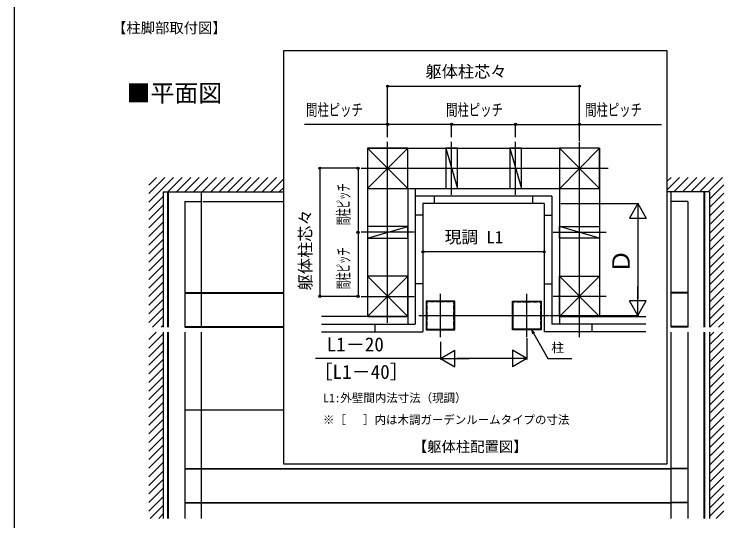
# Model space of a CAD drawing. Units: millimetres, scale not verified. Extents: x -875 to 875, y -1304 to 1297.
# Drawn here: x -875 to -132, y -546 to -16 of the extents above; entities that cross this region are included whole.
import ezdxf
from ezdxf.enums import TextEntityAlignment as Align

# ---------------------------------------------------------------- set-up
doc = ezdxf.new("R2010")
doc.units = ezdxf.units.MM
doc.header["$LTSCALE"] = 8
for name, color, linetype in [('0-2_USER1', 3, 'Continuous'), ('0-5_YKK_12', 2, 'Continuous'), ('0-6_YKK_13', 4, 'Continuous'), ('0-7_YKK_A1', 4, 'Continuous'), ('0-8_YKK_D', 6, 'Continuous'), ('0-9_YKK_ZWAK', 7, 'Continuous'), ('0-A_YSS_K', 3, 'Continuous')]:
    doc.layers.add(name, color=color, linetype=linetype)
doc.styles.add('ＭＳ ゴシック', font='')
doc.styles.get('ＭＳ ゴシック').set_extended_font_data('MS Gothic')

msp = doc.modelspace()

# ---------------------------------------------------------------- linework, layer by layer
at = {"layer": '0-5_YKK_12'}
for p, q in [((-483.995, -338.728), (-483.995, -149.395)), ((-416.995, -204.728), (-416.995, -149.395)), ((-349.995, -204.728), (-349.995, -149.395)), ((-282.995, -353.728), (-282.995, -149.395)), ((-511.662, -177.061), (-253.073, -177.061)), ((-719, -201.699), (-719, -343.45)), ((-719, -201.699), (-679, -201.699)), ((-714, -343.45), (-714, -201.699)), ((-713.5, -343.45), (-713.5, -201.699)), ((-679, -343.45), (-679, -201.699)), ((-147, -201.699), (-187, -201.699)), ((-187, -343.45), (-187, -201.699)), ((-152.5, -343.45), (-152.5, -201.699)), ((-152, -343.45), (-152, -201.699)), ((-147, -201.699), (-147, -343.45)), ((-456.329, -244.061), (-511.662, -244.061)), ((-310.662, -244.061), (-255.329, -244.061)), ((-511.662, -311.061), (-456.329, -311.061)), ((-428.795, -353.728), (-428.795, -308.395)), ((-338.195, -353.728), (-338.195, -308.395)), ((-255.329, -311.061), (-310.662, -311.061)), ((-451.462, -331.061), (-315.376, -331.061)), ((-719, -348.45), (-719, -543.45)), ((-714, -543.45), (-714, -348.45)), ((-713.5, -543.45), (-713.5, -348.45)), ((-679, -543.45), (-679, -348.45)), ((-187, -543.45), (-187, -348.45)), ((-152.5, -543.45), (-152.5, -348.45)), ((-152, -543.45), (-152, -348.45)), ((-147, -348.45), (-147, -543.45))]:
    msp.add_line(p, q, dxfattribs=at)
msp.add_lwpolyline([(-592.715, -53.71), (-191.568, -53.71), (-191.568, -486.742), (-592.715, -486.742)], close=True, dxfattribs=at)
at = {"layer": '0-6_YKK_13'}
for p, q in [((-696.5, -211.7), (-696.5, -343.45)), ((-696.5, -211.7), (-678.5, -211.7)), ((-677.5, -211.7), (-592.715, -211.7)), ((-169.5, -211.7), (-187.5, -211.7)), ((-169.5, -211.7), (-169.5, -343.45)), ((-696.5, -307.2), (-679, -307.2)), ((-696.5, -307.7), (-679, -307.7)), ((-679, -307.2), (-592.715, -307.2)), ((-679, -307.7), (-592.715, -307.7)), ((-169.5, -307.2), (-187, -307.2)), ((-169.5, -307.7), (-187, -307.7)), ((-696.5, -348.45), (-696.5, -543.45)), ((-169.5, -342.7), (-187, -342.7)), ((-169.5, -343.2), (-187, -343.2)), ((-169.5, -348.45), (-169.5, -543.45)), ((-169.5, -491.2), (-187, -491.2)), ((-169.5, -491.7), (-187, -491.7)), ((-696.5, -526.7), (-679, -526.7)), ((-696.5, -527.2), (-679, -527.2)), ((-679, -526.7), (-187, -526.7)), ((-679, -527.2), (-187, -527.2)), ((-169.5, -526.7), (-187, -526.7)), ((-169.5, -527.2), (-187, -527.2))]:
    msp.add_line(p, q, dxfattribs=at)
for points in [[(-696.5, -342.7), (-679, -342.7), (-592.715, -342.7)], [(-696.5, -343.2), (-679, -343.2), (-592.715, -343.2)], [(-696.5, -429.7), (-679, -429.7), (-592.715, -429.7)], [(-696.5, -491.2), (-679, -491.2), (-187, -491.2)], [(-696.5, -491.7), (-679, -491.7), (-187, -491.7)]]:
    msp.add_lwpolyline(points, dxfattribs=at)
at = {"layer": '0-7_YKK_A1'}
for p, q in [((-504.995, -156.061), (-303.995, -156.061)), ((-504.995, -156.061), (-504.995, -290.061)), ((-504.995, -198.061), (-462.995, -156.061)), ((-504.995, -156.061), (-462.995, -198.061)), ((-303.995, -156.061), (-261.995, -198.061)), ((-303.806, -198.061), (-261.995, -156.061)), ((-261.995, -156.061), (-261.995, -290.061)), ((-462.995, -198.061), (-303.995, -198.061)), ((-462.995, -198.061), (-462.995, -340.061)), ((-454.995, -198.061), (-454.995, -340.061)), ((-303.995, -198.061), (-303.995, -340.061)), ((-311.995, -206.061), (-454.995, -206.061)), ((-434.904, -214.061), (-434.904, -206.061)), ((-332.087, -214.061), (-332.087, -206.061)), ((-311.995, -206.061), (-311.995, -340.061)), ((-319.995, -214.061), (-319.995, -348.061)), ((-446.995, -226.153), (-454.995, -226.153)), ((-319.995, -226.153), (-311.995, -226.153)), ((-504.995, -250.061), (-462.995, -238.061)), ((-462.995, -250.061), (-462.995, -238.061)), ((-303.995, -250.061), (-303.995, -238.061)), ((-261.995, -250.061), (-303.995, -238.061)), ((-504.995, -250.061), (-462.995, -250.061)), ((-261.995, -250.061), (-303.995, -250.061)), ((-462.995, -290.061), (-504.995, -332.061)), ((-504.995, -290.061), (-462.995, -332.061)), ((-303.995, -290.061), (-261.995, -332.061)), ((-261.995, -290.061), (-303.995, -332.061)), ((-446.995, -297.843), (-454.995, -297.843)), ((-319.995, -297.843), (-311.995, -297.843)), ((-462.995, -332.061), (-553.364, -332.061)), ((-303.995, -332.061), (-213.627, -332.061)), ((-553.364, -340.061), (-454.995, -340.061)), ((-497.214, -348.061), (-497.214, -340.061)), ((-213.627, -340.061), (-311.995, -340.061)), ((-269.777, -348.061), (-269.777, -340.061)), ((-553.364, -348.061), (-446.995, -348.061)), ((-213.627, -348.061), (-319.995, -348.061))]:
    msp.add_line(p, q, dxfattribs=at)
for points in [[(-504.995, -198.061), (-462.995, -198.061), (-462.995, -156.061), (-504.995, -156.061)], [(-422.995, -156.061), (-410.995, -198.061), (-410.995, -156.061)], [(-355.995, -156.061), (-343.995, -198.061), (-343.995, -156.061)], [(-261.995, -198.061), (-261.995, -156.061), (-303.995, -156.061), (-303.995, -198.061)], [(-462.995, -332.061), (-462.995, -290.061), (-504.995, -290.061), (-504.995, -332.061)], [(-303.995, -332.061), (-303.995, -290.061), (-261.995, -290.061), (-261.995, -332.061)], [(-413.795, -316.061), (-443.795, -316.061), (-443.795, -346.061), (-413.795, -346.061)], [(-353.195, -316.061), (-323.195, -316.061), (-323.195, -346.061), (-353.195, -346.061)]]:
    msp.add_lwpolyline(points, close=True, dxfattribs=at)
for points in [[(-422.995, -156.061), (-422.995, -198.061), (-410.995, -198.061)], [(-355.995, -156.061), (-355.995, -198.061), (-343.995, -198.061)], [(-319.995, -214.061), (-446.995, -214.061), (-446.995, -348.061)], [(-462.995, -238.061), (-504.995, -238.061), (-504.995, -250.061)], [(-303.995, -238.061), (-261.995, -238.061), (-261.995, -250.061)], [(-424.595, -316.861), (-432.995, -316.861), (-433.235, -316.621), (-434.955, -316.621), (-435.195, -316.861), (-439.195, -316.861), (-439.435, -316.621), (-441.155, -316.621), (-441.395, -316.861), (-442.995, -316.861), (-442.995, -318.461), (-443.235, -318.701), (-443.235, -320.421), (-442.995, -320.661), (-442.995, -324.661), (-443.235, -324.901), (-443.235, -326.621), (-442.995, -326.861), (-442.995, -335.261), (-443.235, -335.501), (-443.235, -337.221), (-442.995, -337.461), (-442.995, -341.461), (-443.235, -341.701), (-443.235, -343.421), (-442.995, -343.661), (-442.995, -345.261), (-441.395, -345.261), (-441.155, -345.501), (-439.436, -345.501), (-439.196, -345.261), (-435.195, -345.261), (-434.955, -345.501), (-433.235, -345.501), (-432.995, -345.261), (-424.595, -345.261), (-424.355, -345.501), (-422.635, -345.501), (-422.395, -345.261), (-418.395, -345.261)], [(-418.395, -345.261), (-418.155, -345.501), (-416.435, -345.501), (-416.195, -345.261), (-414.595, -345.261), (-414.595, -343.661), (-414.355, -343.421), (-414.355, -341.701), (-414.595, -341.461), (-414.595, -337.461), (-414.355, -337.221), (-414.355, -335.501), (-414.595, -335.261), (-414.595, -326.861), (-414.355, -326.621), (-414.355, -324.901), (-414.595, -324.661), (-414.595, -320.661), (-414.355, -320.421), (-414.355, -318.701), (-414.595, -318.461), (-414.595, -316.861), (-416.195, -316.861), (-416.435, -316.621), (-418.155, -316.621), (-418.395, -316.861), (-422.395, -316.861), (-422.635, -316.621), (-424.355, -316.621), (-424.595, -316.861)], [(-348.596, -345.261), (-348.836, -345.501), (-350.555, -345.501), (-350.795, -345.261), (-352.395, -345.261), (-352.395, -343.661), (-352.635, -343.421), (-352.635, -341.701), (-352.395, -341.461), (-352.395, -337.461), (-352.635, -337.221), (-352.635, -335.501), (-352.395, -335.261), (-352.395, -326.861), (-352.635, -326.621), (-352.635, -324.901), (-352.395, -324.661), (-352.395, -320.661), (-352.635, -320.421), (-352.635, -318.701), (-352.395, -318.461), (-352.395, -316.861), (-350.795, -316.861), (-350.555, -316.621), (-348.835, -316.621), (-348.595, -316.861), (-344.595, -316.861), (-344.355, -316.621), (-342.635, -316.621), (-342.395, -316.861)], [(-342.395, -316.861), (-333.995, -316.861), (-333.755, -316.621), (-332.035, -316.621), (-331.795, -316.861), (-327.795, -316.861), (-327.555, -316.621), (-325.835, -316.621), (-325.595, -316.861), (-323.995, -316.861), (-323.995, -318.461), (-323.755, -318.701), (-323.755, -320.421), (-323.995, -320.661), (-323.995, -324.661), (-323.755, -324.901), (-323.755, -326.621), (-323.995, -326.861), (-323.995, -335.261), (-323.755, -335.501), (-323.755, -337.221), (-323.995, -337.461), (-323.995, -341.461), (-323.755, -341.701), (-323.755, -343.421), (-323.995, -343.661), (-323.995, -345.261), (-325.595, -345.261), (-325.835, -345.501), (-327.555, -345.501), (-327.795, -345.261), (-331.795, -345.261), (-332.035, -345.501), (-333.755, -345.501), (-333.995, -345.261), (-342.395, -345.261), (-342.635, -345.501), (-344.355, -345.501), (-344.595, -345.261), (-348.596, -345.261)]]:
    msp.add_lwpolyline(points, dxfattribs=at)
at = {"layer": '0-8_YKK_D'}
for p, q in [((-483.995, -144.395), (-483.995, -90.061)), ((-483.995, -91.061), (-282.995, -91.061)), ((-282.995, -148.395), (-282.995, -90.061)), ((-483.995, -144.395), (-483.995, -130.061)), ((-416.995, -144.395), (-416.995, -130.061)), ((-416.995, -144.395), (-416.995, -130.061)), ((-416.995, -131.061), (-349.995, -131.061)), ((-349.995, -144.395), (-349.995, -130.061)), ((-349.995, -144.395), (-349.995, -130.061)), ((-282.995, -144.395), (-282.995, -130.061)), ((-516.662, -177.061), (-555.995, -177.061)), ((-554.995, -177.061), (-554.995, -311.061)), ((-514.995, -177.061), (-514.995, -244.061)), ((-514.662, -177.061), (-513.995, -177.061)), ((-319.995, -215.061), (-319.995, -265.461)), ((-302.49, -214.061), (-220.995, -214.061)), ((-221.995, -214.061), (-230.745, -229.217)), ((-221.995, -214.061), (-213.245, -229.217)), ((-221.995, -214.061), (-221.995, -244.372)), ((-230.745, -229.217), (-213.245, -229.217)), ((-221.995, -231.561), (-221.995, -313.561)), ((-514.995, -244.061), (-514.995, -311.061)), ((-514.662, -244.061), (-513.995, -244.061)), ((-514.662, -244.061), (-513.995, -244.061)), ((-319.995, -264.461), (-446.995, -264.462)), ((-221.995, -331.061), (-221.995, -300.75)), ((-516.662, -311.061), (-555.995, -311.061)), ((-514.662, -311.061), (-513.995, -311.061)), ((-221.995, -331.061), (-230.745, -315.906)), ((-213.245, -315.906), (-230.745, -315.906)), ((-221.995, -331.061), (-213.245, -315.906)), ((-314.376, -331.061), (-220.995, -331.061)), ((-338.195, -354.728), (-338.195, -377.061)), ((-428.795, -358.728), (-428.795, -377.061)), ((-428.795, -376.061), (-413.64, -367.311)), ((-413.64, -384.811), (-413.64, -367.311)), ((-338.195, -376.061), (-353.351, -367.311)), ((-353.351, -367.311), (-353.351, -384.811)), ((-428.795, -376.061), (-559.682, -376.061)), ((-428.795, -376.061), (-413.64, -384.811)), ((-428.795, -376.061), (-398.485, -376.061)), ((-355.695, -376.061), (-411.295, -376.061)), ((-338.195, -376.061), (-368.506, -376.061)), ((-338.195, -376.061), (-353.351, -384.811))]:
    msp.add_line(p, q, dxfattribs=at)
for points in [[(-416.995, -131.061), (-483.995, -131.061), (-570.931, -131.061)], [(-349.995, -131.061), (-282.995, -131.061), (-197.171, -131.061)], [(-330.33, -349.173), (-333.442, -346.061), (-332.303, -350.311)], [(-333.442, -346.061), (-331.317, -349.742), (-316.121, -376.061), (-291.018, -376.061)]]:
    msp.add_lwpolyline(points, dxfattribs=at)
for centre in [(-483.995, -91.061), (-282.995, -91.061), (-483.995, -131.061), (-416.995, -131.061), (-416.995, -131.061), (-349.995, -131.061), (-349.995, -131.061), (-282.995, -131.061), (-554.995, -177.061), (-514.995, -177.061), (-514.995, -244.061), (-514.995, -244.061), (-446.995, -264.462), (-319.995, -264.461), (-554.995, -311.061), (-514.995, -311.061)]:
    msp.add_circle(centre, 1.075, dxfattribs=at)
at = {"layer": '0-9_YKK_ZWAK'}
msp.add_line((-875, 1245.8), (-875, -1304.2), dxfattribs=at)
at = {"layer": '0-A_YSS_K'}
for p, q in [((-734, -194.593), (-726.106, -186.699)), ((-734, -203.573), (-717.126, -186.699)), ((-734, -212.554), (-708.146, -186.699)), ((-714.166, -201.699), (-699.166, -186.699)), ((-705.185, -201.699), (-690.185, -186.699)), ((-696.205, -201.699), (-681.205, -186.699)), ((-687.225, -201.699), (-672.225, -186.699)), ((-678.245, -201.699), (-663.245, -186.699)), ((-669.264, -201.699), (-654.264, -186.699)), ((-660.284, -201.699), (-645.284, -186.699)), ((-651.304, -201.699), (-636.304, -186.699)), ((-642.324, -201.699), (-627.324, -186.699)), ((-633.343, -201.699), (-618.343, -186.699)), ((-624.363, -201.699), (-609.363, -186.699)), ((-615.383, -201.699), (-600.383, -186.699)), ((-606.403, -201.699), (-592.715, -188.012)), ((-191.568, -190.977), (-187.291, -186.699)), ((-191.568, -199.957), (-178.311, -186.699)), ((-184.33, -201.699), (-169.33, -186.699)), ((-175.35, -201.699), (-160.35, -186.699)), ((-166.37, -201.699), (-151.37, -186.699)), ((-157.39, -201.699), (-142.39, -186.699)), ((-148.409, -201.699), (-133.409, -186.699)), ((-597.422, -201.699), (-592.715, -196.992)), ((-147, -209.27), (-132, -194.27)), ((-734, -221.534), (-719, -206.534)), ((-719, -201.699), (-592.715, -201.699)), ((-719, -201.699), (-719, -343.45)), ((-147, -201.699), (-191.568, -201.699)), ((-147, -201.699), (-147, -343.45)), ((-147, -218.251), (-132, -203.251)), ((-147, -227.231), (-132, -212.231)), ((-734, -230.514), (-719, -215.514)), ((-147, -236.211), (-132, -221.211)), ((-734, -239.494), (-719, -224.494)), ((-147, -245.191), (-132, -230.191)), ((-734, -248.475), (-719, -233.475)), ((-734, -257.455), (-719, -242.455)), ((-147, -254.172), (-132, -239.172)), ((-734, -266.435), (-719, -251.435)), ((-147, -263.152), (-132, -248.152)), ((-147, -272.132), (-132, -257.132)), ((-734, -275.415), (-719, -260.415)), ((-147, -281.112), (-132, -266.112)), ((-734, -284.396), (-719, -269.396)), ((-734, -293.376), (-719, -278.376)), ((-147, -290.093), (-132, -275.093)), ((-734, -302.356), (-719, -287.356)), ((-147, -299.073), (-132, -284.073)), ((-734, -311.336), (-719, -296.336)), ((-147, -308.053), (-132, -293.053)), ((-147, -317.033), (-132, -302.033)), ((-734, -320.317), (-719, -305.317)), ((-147, -326.014), (-132, -311.014)), ((-734, -329.297), (-719, -314.297)), ((-734, -338.277), (-719, -323.277)), ((-147, -334.994), (-132, -319.994)), ((-730.193, -343.45), (-719, -332.257)), ((-146.476, -343.45), (-132, -328.974)), ((-721.212, -343.45), (-719, -341.238)), ((-137.496, -343.45), (-132, -337.954)), ((-734, -356.238), (-726.212, -348.45)), ((-719, -348.45), (-719, -543.45)), ((-147, -348.45), (-147, -543.45)), ((-147, -352.954), (-142.496, -348.45)), ((-147, -361.935), (-133.515, -348.45)), ((-734, -365.218), (-719, -350.218)), ((-147, -370.915), (-132, -355.915)), ((-734, -374.198), (-719, -359.198)), ((-734, -383.178), (-719, -368.178)), ((-147, -379.895), (-132, -364.895)), ((-734, -392.159), (-719, -377.159)), ((-147, -388.875), (-132, -373.875)), ((-734, -401.139), (-719, -386.139)), ((-147, -397.856), (-132, -382.856)), ((-147, -406.836), (-132, -391.836)), ((-734, -410.119), (-719, -395.119)), ((-147, -415.816), (-132, -400.816)), ((-734, -419.099), (-719, -404.099)), ((-734, -428.08), (-719, -413.08)), ((-147, -424.796), (-132, -409.796)), ((-734, -437.06), (-719, -422.06)), ((-147, -433.777), (-132, -418.777)), ((-147, -442.757), (-132, -427.757)), ((-734, -446.04), (-719, -431.04)), ((-147, -451.737), (-132, -436.737)), ((-734, -455.021), (-719, -440.021)), ((-147, -460.717), (-132, -445.717)), ((-734, -464.001), (-719, -449.001)), ((-734, -472.981), (-719, -457.981)), ((-147, -469.698), (-132, -454.698)), ((-734, -481.961), (-719, -466.961)), ((-147, -478.678), (-132, -463.678)), ((-147, -487.658), (-132, -472.658)), ((-734, -490.942), (-719, -475.942)), ((-147, -496.638), (-132, -481.638)), ((-734, -499.922), (-719, -484.922)), ((-734, -508.902), (-719, -493.902)), ((-147, -505.619), (-132, -490.619)), ((-734, -517.882), (-719, -502.882)), ((-147, -514.599), (-132, -499.599)), ((-734, -526.863), (-719, -511.863)), ((-147, -523.579), (-132, -508.579)), ((-147, -532.559), (-132, -517.559)), ((-734, -535.843), (-719, -520.843)), ((-147, -541.54), (-132, -526.54)), ((-732.627, -543.45), (-719, -529.823)), ((-723.647, -543.45), (-719, -538.803)), ((-139.93, -543.45), (-132, -535.52))]:
    msp.add_line(p, q, dxfattribs=at)

# ---------------------------------------------------------------- texts
at = {"layer": '0-2_USER1', "style": 'ＭＳ ゴシック'}
for s, height, p in [('【柱脚部取付図】', 11, (-772.557, -38.927)), ('■平面図', 18.33, (-757.256, -113.041)), ('L1:外壁間内法寸法（現調）', 8.798, (-551.364, -424.45)), ('※［   ］内は木調ガーデンルームタイプの寸法', 8.798, (-551.636, -447.314)), ('【躯体柱配置図】', 11, (-457.557, -477.155))]:
    msp.add_text(s, height=height, dxfattribs=at).set_placement(p, align=Align.BOTTOM_LEFT)
at = {"layer": '0-8_YKK_D', "style": 'ＭＳ ゴシック'}
for s, height, p in [('躯体柱芯々', 12.46, (-444.348, -85.84)), ('現調 L1', 12.83, (-424.262, -259.274)), ('L1－20', 14.66, (-547.818, -373.061)), ('柱', 9.751, (-312.655, -372.433)), ('［L1－40］', 14.66, (-561.682, -401.789))]:
    msp.add_text(s, height=height, dxfattribs=at).set_placement(p, align=Align.BOTTOM_LEFT)
at = {"layer": '0-8_YKK_D', "style": 'ＭＳ ゴシック', "width": 0.7}
for p in [(-569.418, -125.84), (-422.745, -125.84), (-277.183, -125.84)]:
    msp.add_text('間柱ピッチ', height=12.46, dxfattribs=at).set_placement(p, align=Align.BOTTOM_LEFT)
at = {"layer": '0-8_YKK_D', "style": 'ＭＳ ゴシック', "width": 0.5}
for p in [(-520.217, -236.447), (-520.217, -303.447)]:
    msp.add_text('間柱ピッチ', height=12.46, rotation=90, dxfattribs=at).set_placement(p, align=Align.BOTTOM_LEFT)
at = {"layer": '0-8_YKK_D', "style": 'ＭＳ ゴシック'}
for s, height, p in [('躯体柱芯々', 12.46, (-560.217, -304.914)), ('Ｄ', 18.33, (-224.995, -286.908))]:
    msp.add_text(s, height=height, rotation=90, dxfattribs=at).set_placement(p, align=Align.BOTTOM_LEFT)

doc.saveas('drawing.dxf')
